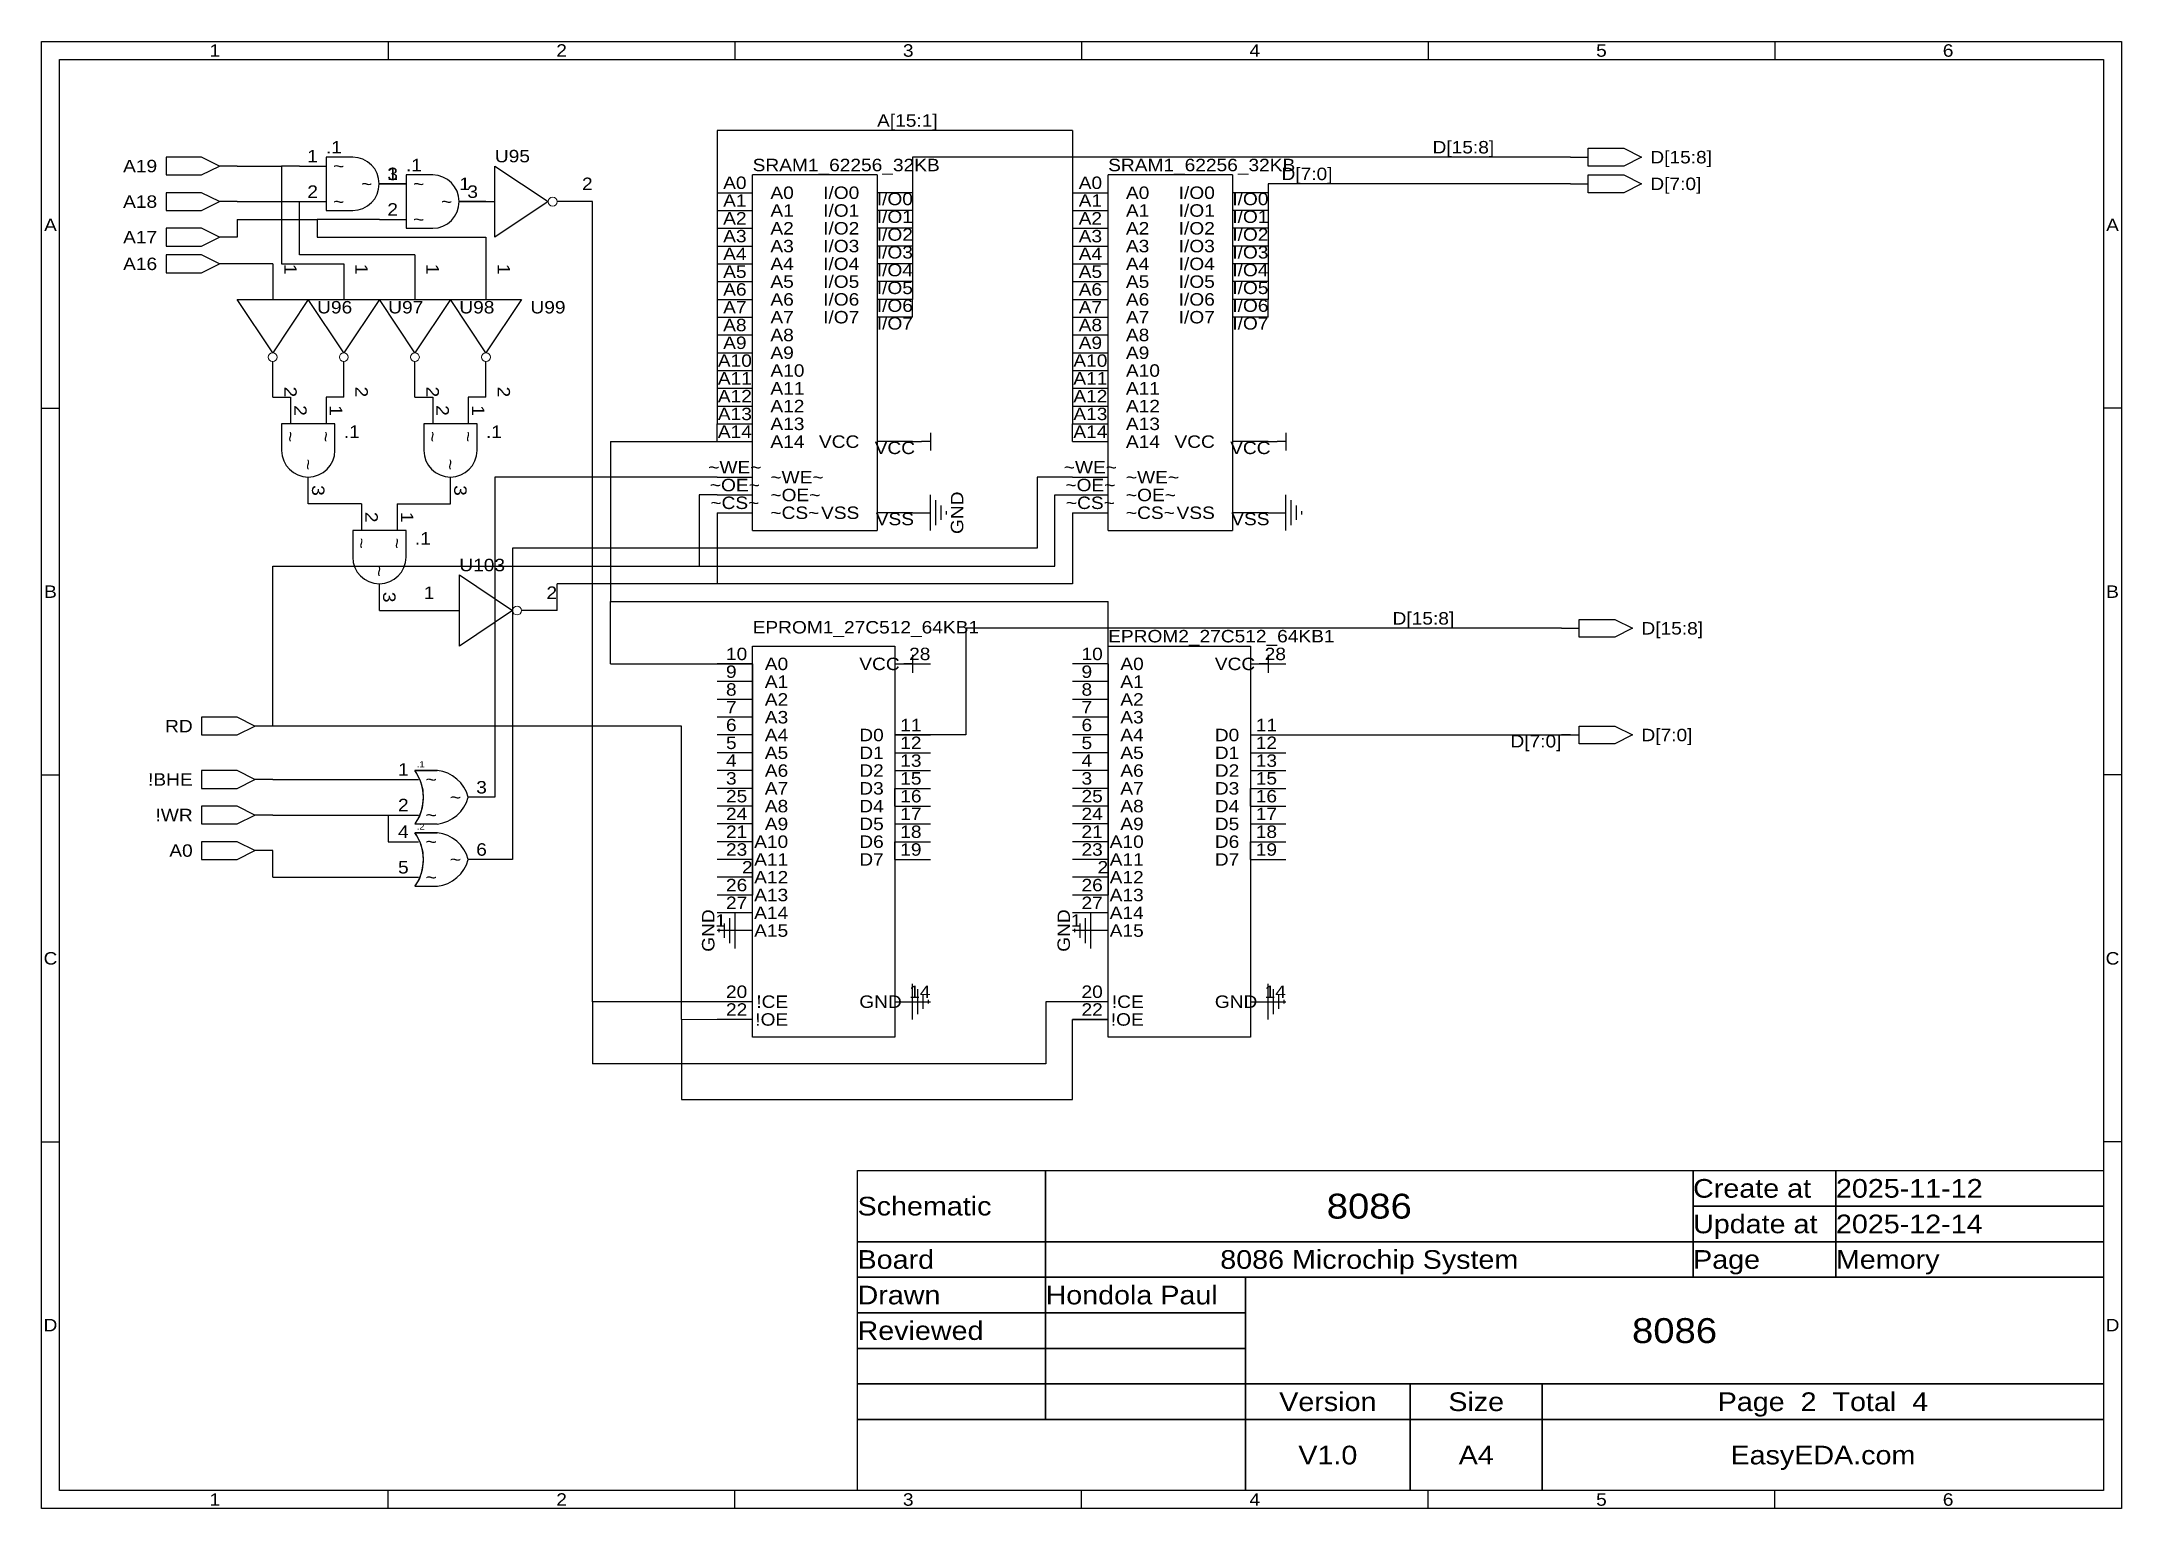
# Model space of a CAD drawing. Header units: millimetres. Extents: x 0 to 297, y 0 to 210.
import ezdxf
from ezdxf.enums import TextEntityAlignment as Align

# ---------------------------------------------------------------- set-up
doc = ezdxf.new("R2010")
doc.units = ezdxf.units.MM
doc.header["$MEASUREMENT"] = 0
doc.styles.get("Standard").update_dxf_attribs({"font": 'arial.ttf'})

msp = doc.modelspace()

# ---------------------------------------------------------------- linework, layer by layer
at = {"color": 1, "true_color": 0xa00000}
for points in [[(0, 209.55), (297.18, 209.55), (297.18, 0), (0, 0)], [(2.54, 207.01), (294.64, 207.01), (294.64, 2.54), (2.54, 2.54)], [(220.98, 194.31), (226.06, 194.31), (228.6, 193.04), (226.06, 191.77), (220.98, 191.77)], [(25.4, 191.77), (22.86, 193.04), (17.78, 193.04), (17.78, 190.5), (22.86, 190.5)], [(64.77, 186.69), (64.77, 191.77), (72.39, 186.69), (64.77, 181.61)], [(220.98, 190.5), (226.06, 190.5), (228.6, 189.23), (226.06, 187.96), (220.98, 187.96)], [(25.4, 186.69), (22.86, 187.96), (17.78, 187.96), (17.78, 185.42), (22.86, 185.42)], [(25.4, 181.61), (22.86, 182.88), (17.78, 182.88), (17.78, 180.34), (22.86, 180.34)], [(25.4, 177.8), (22.86, 179.07), (17.78, 179.07), (17.78, 176.53), (22.86, 176.53)], [(33.02, 172.72), (38.1, 172.72), (33.02, 165.1), (27.94, 172.72)], [(43.18, 172.72), (48.26, 172.72), (43.18, 165.1), (38.1, 172.72)], [(53.34, 172.72), (58.42, 172.72), (53.34, 165.1), (48.26, 172.72)], [(63.5, 172.72), (68.58, 172.72), (63.5, 165.1), (58.42, 172.72)], [(59.69, 128.27), (59.69, 133.35), (67.31, 128.27), (59.69, 123.19)], [(219.71, 127), (224.79, 127), (227.33, 125.73), (224.79, 124.46), (219.71, 124.46)], [(101.6, 123.19), (121.92, 123.19), (121.92, 67.31), (101.6, 67.31)], [(152.4, 123.19), (172.72, 123.19), (172.72, 67.31), (152.4, 67.31)], [(30.48, 111.76), (27.94, 113.03), (22.86, 113.03), (22.86, 110.49), (27.94, 110.49)], [(219.71, 111.76), (224.79, 111.76), (227.33, 110.49), (224.79, 109.22), (219.71, 109.22)], [(30.48, 104.14), (27.94, 105.41), (22.86, 105.41), (22.86, 102.87), (27.94, 102.87)], [(30.48, 99.06), (27.94, 100.33), (22.86, 100.33), (22.86, 97.79), (27.94, 97.79)], [(30.48, 93.98), (27.94, 95.25), (22.86, 95.25), (22.86, 92.71), (27.94, 92.71)]]:
    msp.add_lwpolyline(points, close=True, dxfattribs=at)
for points in [[(49.53, 209.55), (49.53, 207.01)], [(99.06, 209.55), (99.06, 207.01)], [(148.59, 209.55), (148.59, 207.01)], [(198.12, 209.55), (198.12, 207.01)], [(247.65, 209.55), (247.65, 207.01)], [(44.45, 193.04), (40.64, 193.04), (40.64, 185.42), (44.45, 185.42)], [(55.88, 190.5), (52.07, 190.5), (52.07, 182.88), (55.88, 182.88)], [(119.38, 190.5), (101.6, 190.5)], [(101.6, 139.7), (101.6, 190.5)], [(119.38, 190.5), (119.38, 139.7)], [(170.18, 190.5), (152.4, 190.5)], [(152.4, 139.7), (152.4, 190.5)], [(170.18, 190.5), (170.18, 139.7)], [(0, 157.16), (2.54, 157.16)], [(41.91, 151.13), (41.91, 154.94), (34.29, 154.94), (34.29, 151.13)], [(62.23, 151.13), (62.23, 154.94), (54.61, 154.94), (54.61, 151.13)], [(297.18, 157.16), (294.64, 157.16)], [(127, 152.4), (125.73, 152.4)], [(127, 153.67), (127, 151.13)], [(177.8, 152.4), (176.53, 152.4)], [(177.8, 153.67), (177.8, 151.13)], [(127, 139.7), (127, 144.78)], [(127.76, 140.46), (127.76, 144.02)], [(128.52, 141.22), (128.52, 143.26)], [(177.8, 139.7), (177.8, 144.78)], [(178.56, 140.46), (178.56, 144.02)], [(179.32, 141.22), (179.32, 143.26)], [(52.07, 135.89), (52.07, 139.7), (44.45, 139.7), (44.45, 135.89)], [(101.6, 139.7), (119.38, 139.7)], [(129.29, 141.99), (129.29, 142.49)], [(152.4, 139.7), (170.18, 139.7)], [(180.09, 141.99), (180.09, 142.49)], [(124.46, 121.92), (124.46, 119.38)], [(175.26, 121.92), (175.26, 119.38)], [(124.46, 120.65), (123.19, 120.65)], [(175.26, 120.65), (173.99, 120.65)], [(0, 104.78), (2.54, 104.78)], [(53.34, 105.41), (56.52, 105.41)], [(56.52, 105.41), (53.34, 105.41), (53.59, 105), (54.13, 103.86), (54.46, 102.64), (54.53, 101.35), (54.38, 100.1), (53.98, 98.88), (53.34, 97.79), (56.52, 97.79)], [(297.18, 104.78), (294.64, 104.78)], [(53.34, 97.79), (56.52, 97.79)], [(53.34, 96.52), (56.52, 96.52)], [(56.52, 96.52), (53.34, 96.52), (53.59, 96.11), (54.13, 94.97), (54.46, 93.75), (54.53, 92.46), (54.38, 91.21), (53.98, 89.99), (53.34, 88.9), (56.52, 88.9)], [(53.34, 88.9), (56.52, 88.9)], [(97.54, 83.57), (97.54, 81.53)], [(98.3, 84.33), (98.3, 80.77)], [(99.06, 85.09), (99.06, 80.01)], [(148.34, 83.57), (148.34, 81.53)], [(149.1, 84.33), (149.1, 80.77)], [(149.86, 85.09), (149.86, 80.01)], [(96.77, 82.8), (96.77, 82.3)], [(147.57, 82.8), (147.57, 82.3)], [(124.46, 69.85), (124.46, 74.93)], [(175.26, 69.85), (175.26, 74.93)], [(125.22, 70.61), (125.22, 74.17)], [(125.98, 71.37), (125.98, 73.41)], [(126.75, 72.14), (126.75, 72.64)], [(176.02, 70.61), (176.02, 74.17)], [(176.78, 71.37), (176.78, 73.41)], [(177.55, 72.14), (177.55, 72.64)], [(0, 52.39), (2.54, 52.39)], [(297.18, 52.39), (294.64, 52.39)], [(116.59, 48.26), (143.45, 48.26)], [(116.59, 38.1), (116.59, 48.26)], [(143.45, 48.26), (143.45, 38.1)], [(143.45, 48.26), (235.98, 48.26)], [(143.45, 38.1), (143.45, 48.26)], [(235.98, 48.26), (235.98, 38.1)], [(235.98, 48.26), (256.39, 48.26)], [(235.98, 43.18), (235.98, 48.26)], [(256.39, 48.26), (256.39, 43.18)], [(256.39, 48.26), (294.64, 48.26)], [(256.39, 43.18), (256.39, 48.26)], [(294.64, 48.26), (294.64, 43.18)], [(256.39, 43.18), (235.98, 43.18)], [(235.98, 43.18), (256.39, 43.18)], [(235.98, 38.1), (235.98, 43.18)], [(294.64, 43.18), (256.39, 43.18)], [(256.39, 43.18), (256.39, 38.1)], [(256.39, 43.18), (294.64, 43.18)], [(256.39, 38.1), (256.39, 43.18)], [(294.64, 43.18), (294.64, 38.1)], [(143.45, 38.1), (116.59, 38.1)], [(116.59, 38.1), (143.45, 38.1)], [(116.59, 33.02), (116.59, 38.1)], [(235.98, 38.1), (143.45, 38.1)], [(143.45, 38.1), (143.45, 33.02)], [(143.45, 38.1), (235.98, 38.1)], [(143.45, 33.02), (143.45, 38.1)], [(256.39, 38.1), (235.98, 38.1)], [(235.98, 38.1), (235.98, 33.02)], [(235.98, 38.1), (256.39, 38.1)], [(235.98, 33.02), (235.98, 38.1)], [(294.64, 38.1), (256.39, 38.1)], [(256.39, 38.1), (256.39, 33.02)], [(256.39, 38.1), (294.64, 38.1)], [(256.39, 33.02), (256.39, 38.1)], [(294.64, 38.1), (294.64, 33.02)], [(143.45, 33.02), (116.59, 33.02)], [(116.59, 33.02), (143.45, 33.02)], [(116.59, 27.94), (116.59, 33.02)], [(235.98, 33.02), (143.45, 33.02)], [(143.45, 33.02), (143.45, 27.94)], [(143.45, 33.02), (172.02, 33.02)], [(143.45, 27.94), (143.45, 33.02)], [(172.02, 33.02), (172.02, 27.94)], [(172.02, 33.02), (294.64, 33.02)], [(172.02, 17.78), (172.02, 33.02)], [(256.39, 33.02), (235.98, 33.02)], [(294.64, 33.02), (256.39, 33.02)], [(294.64, 33.02), (294.64, 17.78)], [(143.45, 27.94), (116.59, 27.94)], [(116.59, 27.94), (143.45, 27.94)], [(116.59, 22.86), (116.59, 27.94)], [(172.02, 27.94), (143.45, 27.94)], [(143.45, 27.94), (143.45, 22.86)], [(143.45, 27.94), (172.02, 27.94)], [(143.45, 22.86), (143.45, 27.94)], [(172.02, 27.94), (172.02, 22.86)], [(143.45, 22.86), (116.59, 22.86)], [(116.59, 22.86), (143.45, 22.86)], [(116.59, 17.78), (116.59, 22.86)], [(172.02, 22.86), (143.45, 22.86)], [(143.45, 22.86), (143.45, 17.78)], [(143.45, 22.86), (172.02, 22.86)], [(143.45, 17.78), (143.45, 22.86)], [(172.02, 22.86), (172.02, 17.78)], [(143.45, 17.78), (116.59, 17.78)], [(116.59, 17.78), (143.45, 17.78)], [(116.59, 12.7), (116.59, 17.78)], [(172.02, 17.78), (143.45, 17.78)], [(143.45, 17.78), (143.45, 12.7)], [(143.45, 17.78), (172.02, 17.78)], [(143.45, 12.7), (143.45, 17.78)], [(294.64, 17.78), (172.02, 17.78)], [(172.02, 17.78), (172.02, 12.7)], [(172.02, 17.78), (195.56, 17.78)], [(172.02, 12.7), (172.02, 17.78)], [(195.56, 17.78), (195.56, 12.7)], [(195.56, 17.78), (214.43, 17.78)], [(195.56, 12.7), (195.56, 17.78)], [(214.43, 17.78), (214.43, 12.7)], [(214.43, 17.78), (294.64, 17.78)], [(214.43, 12.7), (214.43, 17.78)], [(294.64, 17.78), (294.64, 12.7)], [(143.45, 12.7), (116.59, 12.7)], [(116.59, 12.7), (172.02, 12.7)], [(116.59, 2.54), (116.59, 12.7)], [(172.02, 12.7), (143.45, 12.7)], [(195.56, 12.7), (172.02, 12.7)], [(172.02, 12.7), (172.02, 2.54)], [(172.02, 12.7), (195.56, 12.7)], [(172.02, 2.54), (172.02, 12.7)], [(214.43, 12.7), (195.56, 12.7)], [(195.56, 12.7), (195.56, 2.54)], [(195.56, 12.7), (214.43, 12.7)], [(195.56, 2.54), (195.56, 12.7)], [(294.64, 12.7), (214.43, 12.7)], [(214.43, 12.7), (214.43, 2.54)], [(214.43, 12.7), (294.64, 12.7)], [(214.43, 2.54), (214.43, 12.7)], [(294.64, 12.7), (294.64, 2.54)], [(49.53, 0), (49.53, 2.54)], [(99.06, 0), (99.06, 2.54)], [(172.02, 2.54), (116.59, 2.54)], [(148.59, 0), (148.59, 2.54)], [(195.56, 2.54), (172.02, 2.54)], [(214.43, 2.54), (195.56, 2.54)], [(198.12, 0), (198.12, 2.54)], [(294.64, 2.54), (214.43, 2.54)], [(247.65, 0), (247.65, 2.54)]]:
    msp.add_lwpolyline(points, dxfattribs=at)
at = {"color": 1, "true_color": 0x008800}
for points in [[(96.52, 196.85), (96.52, 187.96)], [(147.32, 196.85), (96.52, 196.85)], [(147.32, 196.85), (147.32, 187.96)], [(27.94, 191.77), (34.29, 191.77)], [(34.29, 191.77), (34.29, 177.8)], [(36.83, 191.77), (34.29, 191.77)], [(218.44, 193.04), (124.46, 193.04)], [(124.46, 193.04), (124.46, 187.96)], [(52.07, 189.23), (48.26, 189.23)], [(96.52, 187.96), (96.52, 185.42)], [(124.46, 187.96), (124.46, 185.42)], [(147.32, 187.96), (147.32, 185.42)], [(218.44, 189.23), (175.26, 189.23)], [(175.26, 189.23), (175.26, 187.96)], [(175.26, 187.96), (175.26, 185.42)], [(27.94, 186.69), (36.83, 186.69)], [(36.83, 179.07), (36.83, 186.69)], [(59.69, 186.69), (63.5, 186.69)], [(78.74, 72.39), (78.74, 186.69)], [(96.52, 185.42), (96.52, 182.88)], [(124.46, 185.42), (124.46, 182.88)], [(147.32, 185.42), (147.32, 182.88)], [(175.26, 185.42), (175.26, 182.88)], [(27.94, 184.15), (27.94, 181.61)], [(27.94, 184.15), (39.37, 184.15)], [(39.37, 184.15), (39.37, 181.61)], [(48.26, 184.15), (39.37, 184.15)], [(39.37, 181.61), (63.5, 181.61)], [(63.5, 181.61), (63.5, 177.8)], [(96.52, 182.88), (96.52, 180.34)], [(124.46, 182.88), (124.46, 180.34)], [(147.32, 182.88), (147.32, 180.34)], [(175.26, 182.88), (175.26, 180.34)], [(53.34, 179.07), (36.83, 179.07)], [(53.34, 179.07), (53.34, 177.8)], [(96.52, 180.34), (96.52, 177.8)], [(124.46, 180.34), (124.46, 177.8)], [(147.32, 180.34), (147.32, 177.8)], [(175.26, 180.34), (175.26, 177.8)], [(33.02, 177.8), (27.94, 177.8)], [(34.29, 177.8), (43.18, 177.8)], [(96.52, 177.8), (96.52, 175.26)], [(124.46, 177.8), (124.46, 175.26)], [(147.32, 177.8), (147.32, 175.26)], [(175.26, 177.8), (175.26, 175.26)], [(96.52, 175.26), (96.52, 172.72)], [(96.52, 172.72), (96.52, 170.18)], [(124.46, 175.26), (124.46, 172.72)], [(124.46, 170.18), (124.46, 172.72)], [(147.32, 175.26), (147.32, 172.72)], [(147.32, 172.72), (147.32, 170.18)], [(175.26, 175.26), (175.26, 172.72)], [(175.26, 170.18), (175.26, 172.72)], [(96.52, 170.18), (96.52, 167.64)], [(147.32, 170.18), (147.32, 167.64)], [(96.52, 167.64), (96.52, 165.1)], [(147.32, 167.64), (147.32, 165.1)], [(96.52, 165.1), (96.52, 162.56)], [(147.32, 165.1), (147.32, 162.56)], [(96.52, 162.56), (96.52, 160.02)], [(147.32, 162.56), (147.32, 160.02)], [(33.02, 158.75), (35.56, 158.75)], [(43.18, 158.75), (40.64, 158.75)], [(53.34, 158.75), (55.88, 158.75)], [(63.5, 158.75), (60.96, 158.75)], [(96.52, 160.02), (96.52, 157.48)], [(147.32, 160.02), (147.32, 157.48)], [(96.52, 157.48), (96.52, 154.94)], [(96.52, 152.4), (96.52, 154.94)], [(147.32, 157.48), (147.32, 154.94)], [(147.32, 152.4), (147.32, 154.94)], [(81.28, 152.4), (81.28, 129.54)], [(81.28, 152.4), (96.52, 152.4)], [(96.52, 147.32), (64.77, 147.32)], [(64.77, 147.32), (64.77, 101.6)], [(147.32, 147.32), (142.24, 147.32)], [(142.24, 147.32), (142.24, 137.16)], [(45.72, 143.51), (38.1, 143.51)], [(50.8, 143.51), (58.42, 143.51)], [(93.98, 144.78), (93.98, 134.62)], [(96.52, 144.78), (93.98, 144.78)], [(144.78, 134.62), (144.78, 144.78)], [(144.78, 144.78), (147.32, 144.78)], [(96.52, 142.24), (96.52, 132.08)], [(147.32, 142.24), (147.32, 132.08)], [(142.24, 137.16), (67.31, 137.16)], [(67.31, 137.16), (67.31, 92.71)], [(33.02, 111.76), (33.02, 134.62)], [(33.02, 134.62), (93.98, 134.62)], [(93.98, 134.62), (144.78, 134.62)], [(73.66, 128.27), (73.66, 132.08)], [(96.52, 132.08), (73.66, 132.08)], [(147.32, 132.08), (96.52, 132.08)], [(48.26, 128.27), (54.61, 128.27)], [(81.28, 129.54), (152.4, 129.54)], [(81.28, 120.65), (81.28, 129.54)], [(152.4, 120.65), (152.4, 129.54)], [(217.17, 125.73), (132.08, 125.73)], [(132.08, 125.73), (132.08, 110.49)], [(81.28, 120.65), (101.6, 120.65)], [(101.6, 120.65), (101.6, 118.11)], [(152.4, 120.65), (152.4, 118.11)], [(101.6, 118.11), (101.6, 115.57)], [(152.4, 118.11), (152.4, 115.57)], [(101.6, 115.57), (101.6, 113.03)], [(101.6, 113.03), (101.6, 110.49)], [(152.4, 115.57), (152.4, 113.03)], [(152.4, 113.03), (152.4, 110.49)], [(91.44, 111.76), (33.02, 111.76)], [(91.44, 69.85), (91.44, 111.76)], [(101.6, 110.49), (101.6, 107.95)], [(121.92, 110.49), (121.92, 107.95)], [(132.08, 110.49), (121.92, 110.49)], [(152.4, 110.49), (152.4, 107.95)], [(172.72, 110.49), (172.72, 107.95)], [(172.72, 110.49), (217.17, 110.49)], [(218.44, 110.49), (217.17, 110.49)], [(101.6, 107.95), (101.6, 105.41)], [(121.92, 107.95), (121.92, 105.41)], [(152.4, 107.95), (152.4, 105.41)], [(172.72, 107.95), (172.72, 105.41)], [(33.02, 104.14), (49.53, 104.14)], [(101.6, 105.41), (101.6, 102.87)], [(121.92, 105.41), (121.92, 102.87)], [(152.4, 105.41), (152.4, 102.87)], [(172.72, 105.41), (172.72, 102.87)], [(101.6, 102.87), (101.6, 100.33)], [(121.92, 100.33), (121.92, 102.87)], [(152.4, 102.87), (152.4, 100.33)], [(172.72, 100.33), (172.72, 102.87)], [(33.02, 99.06), (49.53, 99.06)], [(49.53, 99.06), (49.53, 95.25)], [(101.6, 100.33), (101.6, 97.79)], [(121.92, 100.33), (121.92, 97.79)], [(152.4, 100.33), (152.4, 97.79)], [(172.72, 100.33), (172.72, 97.79)], [(101.6, 97.79), (101.6, 95.25)], [(101.6, 95.25), (101.6, 92.71)], [(121.92, 97.79), (121.92, 95.25)], [(121.92, 92.71), (121.92, 95.25)], [(152.4, 97.79), (152.4, 95.25)], [(152.4, 95.25), (152.4, 92.71)], [(172.72, 97.79), (172.72, 95.25)], [(172.72, 92.71), (172.72, 95.25)], [(33.02, 90.17), (33.02, 93.98)], [(67.31, 92.71), (64.77, 92.71)], [(101.6, 92.71), (101.6, 90.17)], [(152.4, 92.71), (152.4, 90.17)], [(33.02, 90.17), (49.53, 90.17)], [(101.6, 90.17), (101.6, 87.63)], [(152.4, 90.17), (152.4, 87.63)], [(101.6, 85.09), (101.6, 87.63)], [(152.4, 85.09), (152.4, 87.63)], [(101.6, 72.39), (78.74, 72.39)], [(78.74, 72.39), (78.74, 63.5)], [(143.51, 72.39), (143.51, 63.5)], [(152.4, 72.39), (143.51, 72.39)], [(101.6, 69.82), (91.44, 69.85)], [(91.44, 69.85), (91.44, 58.42)], [(147.32, 69.85), (152.4, 69.85)], [(147.32, 58.42), (147.32, 69.85)], [(143.51, 63.5), (78.74, 63.5)], [(91.44, 58.42), (147.32, 58.42)]]:
    msp.add_lwpolyline(points, dxfattribs=at)
at = {"color": 1, "true_color": 0x880000}
for points in [[(27.94, 191.77), (25.4, 191.77)], [(36.83, 191.77), (40.64, 191.77)], [(218.44, 193.04), (220.98, 193.04)], [(52.07, 189.23), (48.26, 189.23)], [(48.26, 189.23), (52.07, 189.23)], [(96.52, 187.96), (101.6, 187.96)], [(124.46, 187.96), (119.38, 187.96)], [(147.32, 187.96), (152.4, 187.96)], [(175.26, 187.96), (170.18, 187.96)], [(218.44, 189.23), (220.98, 189.23)], [(27.94, 186.69), (25.4, 186.69)], [(36.83, 186.69), (40.64, 186.69)], [(63.5, 186.69), (59.69, 186.69)], [(59.69, 186.69), (64.77, 186.69)], [(78.74, 186.69), (73.66, 186.69)], [(96.52, 185.42), (101.6, 185.42)], [(124.46, 185.42), (119.38, 185.42)], [(147.32, 185.42), (152.4, 185.42)], [(175.26, 185.42), (170.18, 185.42)], [(27.94, 181.61), (25.4, 181.61)], [(48.26, 184.15), (52.07, 184.15)], [(96.52, 182.88), (101.6, 182.88)], [(124.46, 182.88), (119.38, 182.88)], [(147.32, 182.88), (152.4, 182.88)], [(175.26, 182.88), (170.18, 182.88)], [(96.52, 180.34), (101.6, 180.34)], [(124.46, 180.34), (119.38, 180.34)], [(147.32, 180.34), (152.4, 180.34)], [(175.26, 180.34), (170.18, 180.34)], [(27.94, 177.8), (25.4, 177.8)], [(33.02, 177.8), (33.02, 172.72)], [(43.18, 177.8), (43.18, 172.72)], [(53.34, 177.8), (53.34, 172.72)], [(63.5, 177.8), (63.5, 172.72)], [(96.52, 177.8), (101.6, 177.8)], [(124.46, 177.8), (119.38, 177.8)], [(147.32, 177.8), (152.4, 177.8)], [(175.26, 177.8), (170.18, 177.8)], [(96.52, 175.26), (101.6, 175.26)], [(96.52, 172.72), (101.6, 172.72)], [(124.46, 175.26), (119.38, 175.26)], [(124.46, 172.72), (119.38, 172.72)], [(147.32, 175.26), (152.4, 175.26)], [(147.32, 172.72), (152.4, 172.72)], [(175.26, 175.26), (170.18, 175.26)], [(175.26, 172.72), (170.18, 172.72)], [(96.52, 170.18), (101.6, 170.18)], [(124.46, 170.18), (119.38, 170.18)], [(147.32, 170.18), (152.4, 170.18)], [(175.26, 170.18), (170.18, 170.18)], [(96.52, 167.64), (101.6, 167.64)], [(147.32, 167.64), (152.4, 167.64)], [(33.02, 158.75), (33.02, 163.83)], [(43.18, 158.75), (43.18, 163.83)], [(53.34, 158.75), (53.34, 163.83)], [(63.5, 158.75), (63.5, 163.83)], [(96.52, 165.1), (101.6, 165.1)], [(147.32, 165.1), (152.4, 165.1)], [(96.52, 162.56), (101.6, 162.56)], [(147.32, 162.56), (152.4, 162.56)], [(35.56, 158.75), (35.56, 154.94)], [(40.64, 158.75), (40.64, 154.94)], [(55.88, 158.75), (55.88, 154.94)], [(60.96, 158.75), (60.96, 154.94)], [(96.52, 160.02), (101.6, 160.02)], [(147.32, 160.02), (152.4, 160.02)], [(96.52, 157.48), (101.6, 157.48)], [(96.52, 154.94), (101.6, 154.94)], [(147.32, 157.48), (152.4, 157.48)], [(147.32, 154.94), (152.4, 154.94)], [(96.52, 152.4), (101.6, 152.4)], [(124.46, 152.4), (119.38, 152.4)], [(124.46, 152.4), (125.73, 152.4)], [(147.32, 152.4), (152.4, 152.4)], [(175.26, 152.4), (170.18, 152.4)], [(175.26, 152.4), (176.53, 152.4)], [(38.1, 143.51), (38.1, 147.32)], [(58.42, 143.51), (58.42, 147.32)], [(96.52, 147.32), (101.6, 147.32)], [(147.32, 147.32), (152.4, 147.32)], [(45.72, 143.51), (45.72, 139.7)], [(50.8, 143.51), (50.8, 139.7)], [(96.52, 144.78), (101.6, 144.78)], [(147.32, 144.78), (152.4, 144.78)], [(96.52, 142.24), (101.6, 142.24)], [(124.46, 142.24), (119.38, 142.24)], [(124.46, 142.24), (127, 142.24)], [(147.32, 142.24), (152.4, 142.24)], [(175.26, 142.24), (170.18, 142.24)], [(175.26, 142.24), (177.8, 142.24)], [(48.26, 128.27), (48.26, 132.08)], [(54.61, 128.27), (59.69, 128.27)], [(73.66, 128.27), (68.58, 128.27)], [(217.17, 125.73), (219.71, 125.73)], [(101.6, 120.65), (96.52, 120.65)], [(121.92, 120.65), (127, 120.65)], [(121.92, 120.65), (123.19, 120.65)], [(152.4, 120.65), (147.32, 120.65)], [(172.72, 120.65), (177.8, 120.65)], [(172.72, 120.65), (173.99, 120.65)], [(101.6, 118.11), (96.52, 118.11)], [(152.4, 118.11), (147.32, 118.11)], [(101.6, 115.57), (96.52, 115.57)], [(101.6, 113.03), (96.52, 113.03)], [(152.4, 115.57), (147.32, 115.57)], [(152.4, 113.03), (147.32, 113.03)], [(33.02, 111.76), (30.48, 111.76)], [(101.6, 110.49), (96.52, 110.49)], [(121.92, 110.49), (127, 110.49)], [(152.4, 110.49), (147.32, 110.49)], [(172.72, 110.49), (177.8, 110.49)], [(217.17, 110.49), (219.71, 110.49)], [(101.6, 107.95), (96.52, 107.95)], [(121.92, 107.95), (127, 107.95)], [(152.4, 107.95), (147.32, 107.95)], [(172.72, 107.95), (177.8, 107.95)], [(33.02, 104.14), (30.48, 104.14)], [(49.53, 104.14), (53.85, 104.14)], [(101.6, 105.41), (96.52, 105.41)], [(121.92, 105.41), (127, 105.41)], [(152.4, 105.41), (147.32, 105.41)], [(172.72, 105.41), (177.8, 105.41)], [(64.77, 101.6), (60.96, 101.6)], [(101.6, 102.87), (96.52, 102.87)], [(121.92, 102.87), (127, 102.87)], [(152.4, 102.87), (147.32, 102.87)], [(172.72, 102.87), (177.8, 102.87)], [(33.02, 99.06), (30.48, 99.06)], [(49.53, 99.06), (53.85, 99.06)], [(101.6, 100.33), (96.52, 100.33)], [(121.92, 100.33), (127, 100.33)], [(152.4, 100.33), (147.32, 100.33)], [(172.72, 100.33), (177.8, 100.33)], [(49.53, 95.25), (53.85, 95.25)], [(101.6, 97.79), (96.52, 97.79)], [(101.6, 95.25), (96.52, 95.25)], [(121.92, 97.79), (127, 97.79)], [(121.92, 95.25), (127, 95.25)], [(152.4, 97.79), (147.32, 97.79)], [(152.4, 95.25), (147.32, 95.25)], [(172.72, 97.79), (177.8, 97.79)], [(172.72, 95.25), (177.8, 95.25)], [(33.02, 93.98), (30.48, 93.98)], [(64.77, 92.71), (60.96, 92.71)], [(101.6, 92.71), (96.52, 92.71)], [(121.92, 92.71), (127, 92.71)], [(152.4, 92.71), (147.32, 92.71)], [(172.72, 92.71), (177.8, 92.71)], [(49.53, 90.17), (53.85, 90.17)], [(101.6, 90.17), (96.52, 90.17)], [(152.4, 90.17), (147.32, 90.17)], [(101.6, 87.63), (96.52, 87.63)], [(152.4, 87.63), (147.32, 87.63)], [(101.6, 85.09), (96.52, 85.09)], [(152.4, 85.09), (147.32, 85.09)], [(101.6, 82.55), (96.52, 82.55)], [(101.6, 82.55), (99.06, 82.55)], [(152.4, 82.55), (147.32, 82.55)], [(152.4, 82.55), (149.86, 82.55)], [(101.6, 72.39), (96.52, 72.39)], [(121.92, 72.39), (127, 72.39)], [(121.92, 72.39), (124.46, 72.39)], [(152.4, 72.39), (147.32, 72.39)], [(172.72, 72.39), (177.8, 72.39)], [(172.72, 72.39), (175.26, 72.39)], [(101.6, 69.85), (96.52, 69.85)], [(152.4, 69.85), (147.32, 69.85)]]:
    msp.add_lwpolyline(points, dxfattribs=at)
at = {"color": 1, "lineweight": 0, "true_color": 0xa00000}
for centre in [(73.03, 186.69), (33.02, 164.47), (43.18, 164.47), (53.34, 164.47), (63.5, 164.47), (67.94, 128.27)]:
    msp.add_circle(centre, 0.635, dxfattribs=at)
at = {"color": 1, "true_color": 0xa00000}
for centre, radius, start, end in [((44.43, 189.23), 3.81, 270.2502, 449.7498), ((55.86, 186.69), 3.81, 270.2502, 449.7498), ((38.1, 151.15), 3.81, 180.2502, 359.7498), ((58.42, 151.15), 3.81, 180.2502, 359.7498), ((48.26, 135.91), 3.81, 180.2502, 359.7498), ((48.01, 101.6), 6.55, 324.7377, 395.5377), ((55.96, 100.28), 5.18, 14.7864, 83.4866), ((55.96, 102.92), 5.18, 276.5134, 345.2136), ((48.01, 92.71), 6.55, 324.7377, 395.5377), ((55.96, 91.39), 5.18, 14.7864, 83.4866), ((55.96, 94.03), 5.18, 276.5134, 345.2136)]:
    msp.add_arc(centre, radius, start, end, dxfattribs=at)

# ---------------------------------------------------------------- texts
at = {"color": 1, "true_color": 0xa00000, "width": 1.1}
for s, height, p in [('1', 1.78, (24.77, 208.28)), ('2', 1.78, (74.3, 208.28)), ('3', 1.78, (123.83, 208.28)), ('4', 1.78, (173.35, 208.28)), ('5', 1.78, (222.88, 208.28)), ('6', 1.78, (272.42, 208.28)), ('A', 1.78, (1.27, 183.36)), ('A', 1.78, (295.91, 183.36)), ('B', 1.78, (1.27, 130.97)), ('B', 1.78, (295.91, 130.97)), ('C', 1.78, (1.27, 78.58)), ('C', 1.78, (295.91, 78.58)), ('8086', 3.556, (189.71, 43.18)), ('8086 Microchip System', 2.667, (189.71, 35.56)), ('D', 1.78, (1.27, 26.19)), ('8086', 3.556, (233.33, 25.4)), ('D', 1.78, (295.91, 26.19)), ('Version', 2.667, (183.79, 15.24)), ('Size', 2.667, (204.99, 15.24)), ('Page  2  Total  4', 2.667, (254.53, 15.24)), ('V1.0', 2.667, (183.79, 7.62)), ('A4', 2.667, (204.99, 7.62)), ('EasyEDA.com', 2.667, (254.53, 7.62)), ('1', 1.78, (24.77, 1.27)), ('2', 1.78, (74.3, 1.27)), ('3', 1.78, (123.83, 1.27)), ('4', 1.78, (173.35, 1.27)), ('5', 1.78, (222.88, 1.27)), ('6', 1.78, (272.42, 1.27))]:
    msp.add_text(s, height=height, dxfattribs=at).set_placement(p, align=Align.MIDDLE_CENTER)
at = {"color": 1, "true_color": 0x0000ff, "width": 1.1}
for s, p in [('A[15:1]', (119.38, 196.85)), ('.1', (40.64, 193.04)), ('U95', (64.77, 191.77)), ('D[15:8]', (198.75, 193.04)), ('.1', (52.07, 190.5)), ('SRAM1_62256_32KB', (101.6, 190.5)), ('SRAM1_62256_32KB', (152.4, 190.5)), ('D[7:0]', (177.17, 189.23)), ('U96', (39.37, 170.18)), ('U97', (49.53, 170.18)), ('U98', (59.69, 170.18)), ('U99', (69.85, 170.18)), ('.1', (43.18, 152.4)), ('.1', (63.5, 152.4)), ('.1', (53.34, 137.16)), ('U103', (59.69, 133.35)), ('D[15:8]', (193.04, 125.73)), ('EPROM1_27C512_64KB1', (101.6, 124.46)), ('EPROM2_27C512_64KB1', (152.4, 123.19))]:
    msp.add_text(s, height=1.778, dxfattribs=at).set_placement(p, align=Align.BOTTOM_LEFT)
at = {"color": 1, "true_color": 0x000000, "width": 1.1}
for s, height, p in [('1', 1.78, (38.73, 191.77)), ('3', 1.78, (50.16, 189.23)), ('1', 1.78, (50.16, 189.23)), ('A0', 1.778, (99.06, 187.96)), ('A0', 1.778, (149.86, 187.96)), ('2', 1.78, (38.73, 186.69)), ('3', 1.78, (61.59, 186.69)), ('A1', 1.778, (99.06, 185.42)), ('A1', 1.778, (149.86, 185.42)), ('2', 1.78, (50.16, 184.15)), ('A2', 1.778, (99.06, 182.88)), ('A2', 1.778, (149.86, 182.88)), ('A3', 1.778, (99.06, 180.34)), ('A3', 1.778, (149.86, 180.34)), ('A4', 1.778, (99.06, 177.8)), ('A4', 1.778, (149.86, 177.8)), ('A5', 1.778, (99.06, 175.26)), ('A5', 1.778, (149.86, 175.26)), ('A6', 1.778, (99.06, 172.72)), ('A7', 1.778, (99.06, 170.18)), ('A6', 1.778, (149.86, 172.72)), ('A7', 1.778, (149.86, 170.18)), ('A8', 1.778, (99.06, 167.64)), ('A8', 1.778, (149.86, 167.64)), ('A9', 1.778, (99.06, 165.1)), ('A9', 1.778, (149.86, 165.1)), ('A10', 1.778, (99.06, 162.56)), ('A10', 1.778, (149.86, 162.56)), ('A11', 1.778, (99.06, 160.02)), ('A11', 1.778, (149.86, 160.02)), ('A12', 1.778, (99.06, 157.48)), ('A12', 1.778, (149.86, 157.48)), ('A13', 1.778, (99.06, 154.94)), ('A14', 1.778, (99.06, 152.4)), ('A13', 1.778, (149.86, 154.94)), ('A14', 1.778, (149.86, 152.4)), ('~WE~', 1.778, (99.06, 147.32)), ('~WE~', 1.778, (149.86, 147.32)), ('~OE~', 1.778, (99.06, 144.78)), ('~OE~', 1.778, (149.86, 144.78)), ('~CS~', 1.778, (99.06, 142.24)), ('~CS~', 1.778, (149.86, 142.24)), ('1', 1.78, (51.69, 104.14)), ('2', 1.78, (51.69, 99.06)), ('3', 1.78, (62.86, 101.6)), ('4', 1.78, (51.69, 95.25)), ('5', 1.78, (51.69, 90.17)), ('6', 1.78, (62.86, 92.71))]:
    msp.add_text(s, height=height, dxfattribs=at).set_placement(p, align=Align.BOTTOM_CENTER)
at = {"color": 1, "true_color": 0x000080, "width": 1.1}
for s, p in [('D[15:8]', (229.87, 193.04)), ('D[7:0]', (229.87, 189.23)), ('D[15:8]', (228.6, 125.73)), ('D[7:0]', (228.6, 110.49))]:
    msp.add_text(s, height=1.778, dxfattribs=at).set_placement(p, align=Align.MIDDLE_LEFT)
for s, p in [('A19', (16.51, 191.77)), ('A18', (16.51, 186.69)), ('A17', (16.51, 181.61)), ('A16', (16.51, 177.8)), ('RD', (21.59, 111.76)), ('!BHE', (21.59, 104.14)), ('!WR', (21.59, 99.06)), ('A0', (21.59, 93.98))]:
    msp.add_text(s, height=1.778, dxfattribs=at).set_placement(p, align=Align.MIDDLE_RIGHT)
at = {"color": 1, "true_color": 0x000000, "width": 1.1}
for s, height, p in [('~', 1.78, (41.66, 191.77)), ('~', 1.78, (53.09, 189.23)), ('1', 1.78, (59.69, 189.23)), ('A0', 1.778, (104.14, 187.96)), ('A0', 1.778, (154.94, 187.96)), ('~', 1.78, (41.66, 186.69)), ('~', 1.78, (53.09, 184.15)), ('A1', 1.778, (104.14, 185.42)), ('A1', 1.778, (154.94, 185.42)), ('A2', 1.778, (104.14, 182.88)), ('A2', 1.778, (154.94, 182.88)), ('A3', 1.778, (104.14, 180.34)), ('A4', 1.778, (104.14, 177.8)), ('A3', 1.778, (154.94, 180.34)), ('A4', 1.778, (154.94, 177.8)), ('A5', 1.778, (104.14, 175.26)), ('A5', 1.778, (154.94, 175.26)), ('A6', 1.778, (104.14, 172.72)), ('A6', 1.778, (154.94, 172.72)), ('A7', 1.778, (104.14, 170.18)), ('A7', 1.778, (154.94, 170.18)), ('A8', 1.778, (104.14, 167.64)), ('A8', 1.778, (154.94, 167.64)), ('A9', 1.778, (104.14, 165.1)), ('A10', 1.778, (104.14, 162.56)), ('A9', 1.778, (154.94, 165.1)), ('A10', 1.778, (154.94, 162.56)), ('A11', 1.778, (104.14, 160.02)), ('A11', 1.778, (154.94, 160.02)), ('A12', 1.778, (104.14, 157.48)), ('A12', 1.778, (154.94, 157.48)), ('A13', 1.778, (104.14, 154.94)), ('A13', 1.778, (154.94, 154.94)), ('A14', 1.778, (104.14, 152.4)), ('A14', 1.778, (154.94, 152.4)), ('~WE~', 1.778, (104.14, 147.32)), ('~OE~', 1.778, (104.14, 144.78)), ('~WE~', 1.778, (154.94, 147.32)), ('~OE~', 1.778, (154.94, 144.78)), ('~CS~', 1.778, (104.14, 142.24)), ('~CS~', 1.778, (154.94, 142.24)), ('1', 1.78, (54.61, 130.81)), ('VCC', 1.778, (116.84, 120.65)), ('VCC', 1.778, (167.64, 120.65)), ('D0', 1.778, (116.84, 110.49)), ('D0', 1.778, (167.64, 110.49)), ('D1', 1.778, (116.84, 107.95)), ('D1', 1.778, (167.64, 107.95)), ('~', 1.78, (54.86, 104.14)), ('D2', 1.778, (116.84, 105.41)), ('D2', 1.778, (167.64, 105.41)), ('D3', 1.778, (116.84, 102.87)), ('D4', 1.778, (116.84, 100.33)), ('D3', 1.778, (167.64, 102.87)), ('D4', 1.778, (167.64, 100.33)), ('~', 1.78, (54.86, 99.06)), ('D5', 1.778, (116.84, 97.79)), ('D5', 1.778, (167.64, 97.79)), ('~', 1.78, (54.86, 95.25)), ('D6', 1.778, (116.84, 95.25)), ('D6', 1.778, (167.64, 95.25)), ('D7', 1.778, (116.84, 92.71)), ('D7', 1.778, (167.64, 92.71)), ('~', 1.78, (54.86, 90.17)), ('GND', 1.778, (116.84, 72.39)), ('GND', 1.778, (167.64, 72.39))]:
    msp.add_text(s, height=height, dxfattribs=at).set_placement(p, align=Align.MIDDLE_LEFT)
for s, height, p in [('~', 1.78, (47.24, 189.23)), ('2', 1.78, (78.74, 189.23)), ('I/O0', 1.778, (116.84, 187.96)), ('I/O0', 1.778, (167.64, 187.96)), ('~', 1.78, (58.67, 186.69)), ('I/O1', 1.778, (116.84, 185.42)), ('I/O1', 1.778, (167.64, 185.42)), ('I/O2', 1.778, (116.84, 182.88)), ('I/O3', 1.778, (116.84, 180.34)), ('I/O2', 1.778, (167.64, 182.88)), ('I/O3', 1.778, (167.64, 180.34)), ('I/O4', 1.778, (116.84, 177.8)), ('I/O4', 1.778, (167.64, 177.8)), ('I/O5', 1.778, (116.84, 175.26)), ('I/O5', 1.778, (167.64, 175.26)), ('I/O6', 1.778, (116.84, 172.72)), ('I/O6', 1.778, (167.64, 172.72)), ('I/O7', 1.778, (116.84, 170.18)), ('I/O7', 1.778, (167.64, 170.18)), ('VCC', 1.778, (116.84, 152.4)), ('VCC', 1.778, (167.64, 152.4)), ('VSS', 1.778, (116.84, 142.24)), ('VSS', 1.778, (167.64, 142.24)), ('2', 1.78, (73.66, 130.81)), ('A0', 1.778, (106.68, 120.65)), ('A1', 1.778, (106.68, 118.11)), ('A0', 1.778, (157.48, 120.65)), ('A1', 1.778, (157.48, 118.11)), ('A2', 1.778, (106.68, 115.57)), ('A2', 1.778, (157.48, 115.57)), ('A3', 1.778, (106.68, 113.03)), ('A3', 1.778, (157.48, 113.03)), ('A4', 1.778, (106.68, 110.49)), ('A4', 1.778, (157.48, 110.49)), ('A5', 1.778, (106.68, 107.95)), ('A5', 1.778, (157.48, 107.95)), ('A6', 1.778, (106.68, 105.41)), ('A6', 1.778, (157.48, 105.41)), ('~', 1.78, (59.94, 101.6)), ('A7', 1.778, (106.68, 102.87)), ('A8', 1.778, (106.68, 100.33)), ('A7', 1.778, (157.48, 102.87)), ('A8', 1.778, (157.48, 100.33)), ('A9', 1.778, (106.68, 97.79)), ('A9', 1.778, (157.48, 97.79)), ('A10', 1.778, (106.68, 95.25)), ('A10', 1.778, (157.48, 95.25)), ('~', 1.78, (59.94, 92.71)), ('A11', 1.778, (106.68, 92.71)), ('A11', 1.778, (157.48, 92.71)), ('A12', 1.778, (106.68, 90.17)), ('A12', 1.778, (157.48, 90.17)), ('A13', 1.778, (106.68, 87.63)), ('A13', 1.778, (157.48, 87.63)), ('A14', 1.778, (106.68, 85.09)), ('A15', 1.778, (106.68, 82.55)), ('A14', 1.778, (157.48, 85.09)), ('A15', 1.778, (157.48, 82.55)), ('!CE', 1.778, (106.68, 72.39)), ('!CE', 1.778, (157.48, 72.39)), ('!OE', 1.778, (106.68, 69.85)), ('!OE', 1.778, (157.48, 69.85))]:
    msp.add_text(s, height=height, dxfattribs=at).set_placement(p, align=Align.MIDDLE_RIGHT)
for s, p in [('I/O0', (121.92, 187.96)), ('I/O0', (172.72, 187.96)), ('I/O1', (121.92, 185.42)), ('I/O1', (172.72, 185.42)), ('I/O2', (121.92, 182.88)), ('I/O2', (172.72, 182.88)), ('I/O3', (121.92, 180.34)), ('I/O3', (172.72, 180.34)), ('I/O4', (121.92, 177.8)), ('I/O5', (121.92, 175.26)), ('I/O4', (172.72, 177.8)), ('I/O5', (172.72, 175.26)), ('I/O6', (121.92, 172.72)), ('I/O6', (172.72, 172.72)), ('I/O7', (121.92, 170.18)), ('I/O7', (172.72, 170.18)), ('VCC', (121.92, 152.4)), ('VCC', (172.72, 152.4)), ('VSS', (121.92, 142.24)), ('VSS', (172.72, 142.24))]:
    msp.add_text(s, height=1.778, dxfattribs=at).set_placement(p, align=Align.TOP_CENTER)
for s, p in [('1', (35.56, 177.8)), ('1', (45.72, 177.8)), ('1', (55.88, 177.8)), ('1', (66.04, 177.8)), ('~', (35.56, 153.92)), ('~', (40.64, 153.92)), ('~', (55.88, 153.92)), ('~', (60.96, 153.92)), ('~', (45.72, 138.68)), ('~', (50.8, 138.68))]:
    msp.add_text(s, height=1.78, rotation=270, dxfattribs=at).set_placement(p, align=Align.MIDDLE_LEFT)
for s, p in [('2', (35.56, 158.75)), ('2', (45.72, 158.75)), ('2', (55.88, 158.75)), ('2', (66.04, 158.75)), ('~', (38.1, 148.34)), ('~', (58.42, 148.34)), ('~', (48.26, 133.1))]:
    msp.add_text(s, height=1.78, rotation=270, dxfattribs=at).set_placement(p, align=Align.MIDDLE_RIGHT)
for s, p in [('2', (35.56, 156.85)), ('1', (40.64, 156.85)), ('2', (55.88, 156.85)), ('1', (60.96, 156.85)), ('3', (38.1, 145.42)), ('3', (58.42, 145.42)), ('2', (45.72, 141.61)), ('1', (50.8, 141.61)), ('3', (48.26, 130.18))]:
    msp.add_text(s, height=1.78, rotation=270, dxfattribs=at).set_placement(p, align=Align.BOTTOM_CENTER)
at = {"color": 1, "true_color": 0x000080, "width": 1.1}
for p in [(130.81, 142.24), (95.25, 82.55), (146.05, 82.55)]:
    msp.add_text('GND', height=1.778, rotation=90, dxfattribs=at).set_placement(p, align=Align.MIDDLE_CENTER)
at = {"color": 1, "true_color": 0x000000, "width": 1.1}
for s, height, p in [('10', 1.778, (97.79, 120.65)), ('10', 1.778, (148.59, 120.65)), ('9', 1.78, (97.79, 118.11)), ('9', 1.78, (148.59, 118.11)), ('8', 1.78, (97.79, 115.57)), ('8', 1.78, (148.59, 115.57)), ('7', 1.78, (97.79, 113.03)), ('7', 1.78, (148.59, 113.03)), ('5', 1.78, (97.79, 107.95)), ('6', 1.78, (97.79, 110.49)), ('5', 1.78, (148.59, 107.95)), ('6', 1.78, (148.59, 110.49)), ('4', 1.78, (97.79, 105.41)), ('4', 1.78, (148.59, 105.41)), ('3', 1.78, (97.79, 102.87)), ('3', 1.78, (148.59, 102.87)), ('25', 1.778, (97.79, 100.33)), ('25', 1.778, (148.59, 100.33)), ('24', 1.778, (97.79, 97.79)), ('24', 1.778, (148.59, 97.79)), ('21', 1.778, (97.79, 95.25)), ('21', 1.778, (148.59, 95.25)), ('23', 1.778, (97.79, 92.71)), ('23', 1.778, (148.59, 92.71)), ('26', 1.778, (97.79, 87.63)), ('26', 1.778, (148.59, 87.63)), ('27', 1.778, (97.79, 85.09)), ('27', 1.778, (148.59, 85.09)), ('20', 1.778, (97.79, 72.39)), ('20', 1.778, (148.59, 72.39)), ('22', 1.778, (97.79, 69.85)), ('22', 1.778, (148.59, 69.85))]:
    msp.add_text(s, height=height, dxfattribs=at).set_placement(p, align=Align.BOTTOM_LEFT)
for s, height, p in [('28', 1.778, (127, 120.65)), ('28', 1.778, (177.8, 120.65)), ('11', 1.778, (125.73, 110.49)), ('12', 1.778, (125.73, 107.95)), ('11', 1.778, (176.53, 110.49)), ('12', 1.778, (176.53, 107.95)), ('13', 1.778, (125.73, 105.41)), ('13', 1.778, (176.53, 105.41)), ('15', 1.778, (125.73, 102.87)), ('15', 1.778, (176.53, 102.87)), ('16', 1.778, (125.73, 100.33)), ('16', 1.778, (176.53, 100.33)), ('17', 1.778, (125.73, 97.79)), ('17', 1.778, (176.53, 97.79)), ('18', 1.778, (125.73, 95.25)), ('18', 1.778, (176.53, 95.25)), ('2', 1.78, (101.6, 90.17)), ('19', 1.778, (125.73, 92.71)), ('2', 1.78, (152.4, 90.17)), ('19', 1.778, (176.53, 92.71)), ('1', 1.78, (97.79, 82.55)), ('1', 1.78, (148.59, 82.55)), ('14', 1.778, (127, 72.39)), ('14', 1.778, (177.8, 72.39))]:
    msp.add_text(s, height=height, dxfattribs=at).set_placement(p, align=Align.BOTTOM_RIGHT)
at = {"color": 1, "true_color": 0x0000ff, "width": 1.1}
msp.add_text('D[7:0]', height=1.778, dxfattribs=at).set_placement((217.17, 110.49), align=Align.TOP_RIGHT)
at = {"color": 1, "true_color": 0x000080, "width": 1.1}
for s, p in [('.1', (54.17, 106.3)), ('.2', (54.17, 97.41))]:
    msp.add_text(s, height=0.889, dxfattribs=at).set_placement(p, align=Align.MIDDLE_CENTER)
at = {"color": 1, "true_color": 0xa00000, "width": 1.1}
for s, p in [('Schematic', (116.59, 43.18)), ('Create at', (235.98, 45.72)), ('2025-11-12', (256.39, 45.72)), ('Update at', (235.98, 40.64)), ('2025-12-14', (256.39, 40.64)), ('Board', (116.59, 35.56)), ('Page', (235.98, 35.56)), ('Memory', (256.39, 35.56)), ('Drawn', (116.59, 30.48)), ('Hondola Paul', (143.45, 30.48)), ('Reviewed', (116.59, 25.4))]:
    msp.add_text(s, height=2.667, dxfattribs=at).set_placement(p, align=Align.MIDDLE_LEFT)

doc.saveas('drawing.dxf')
